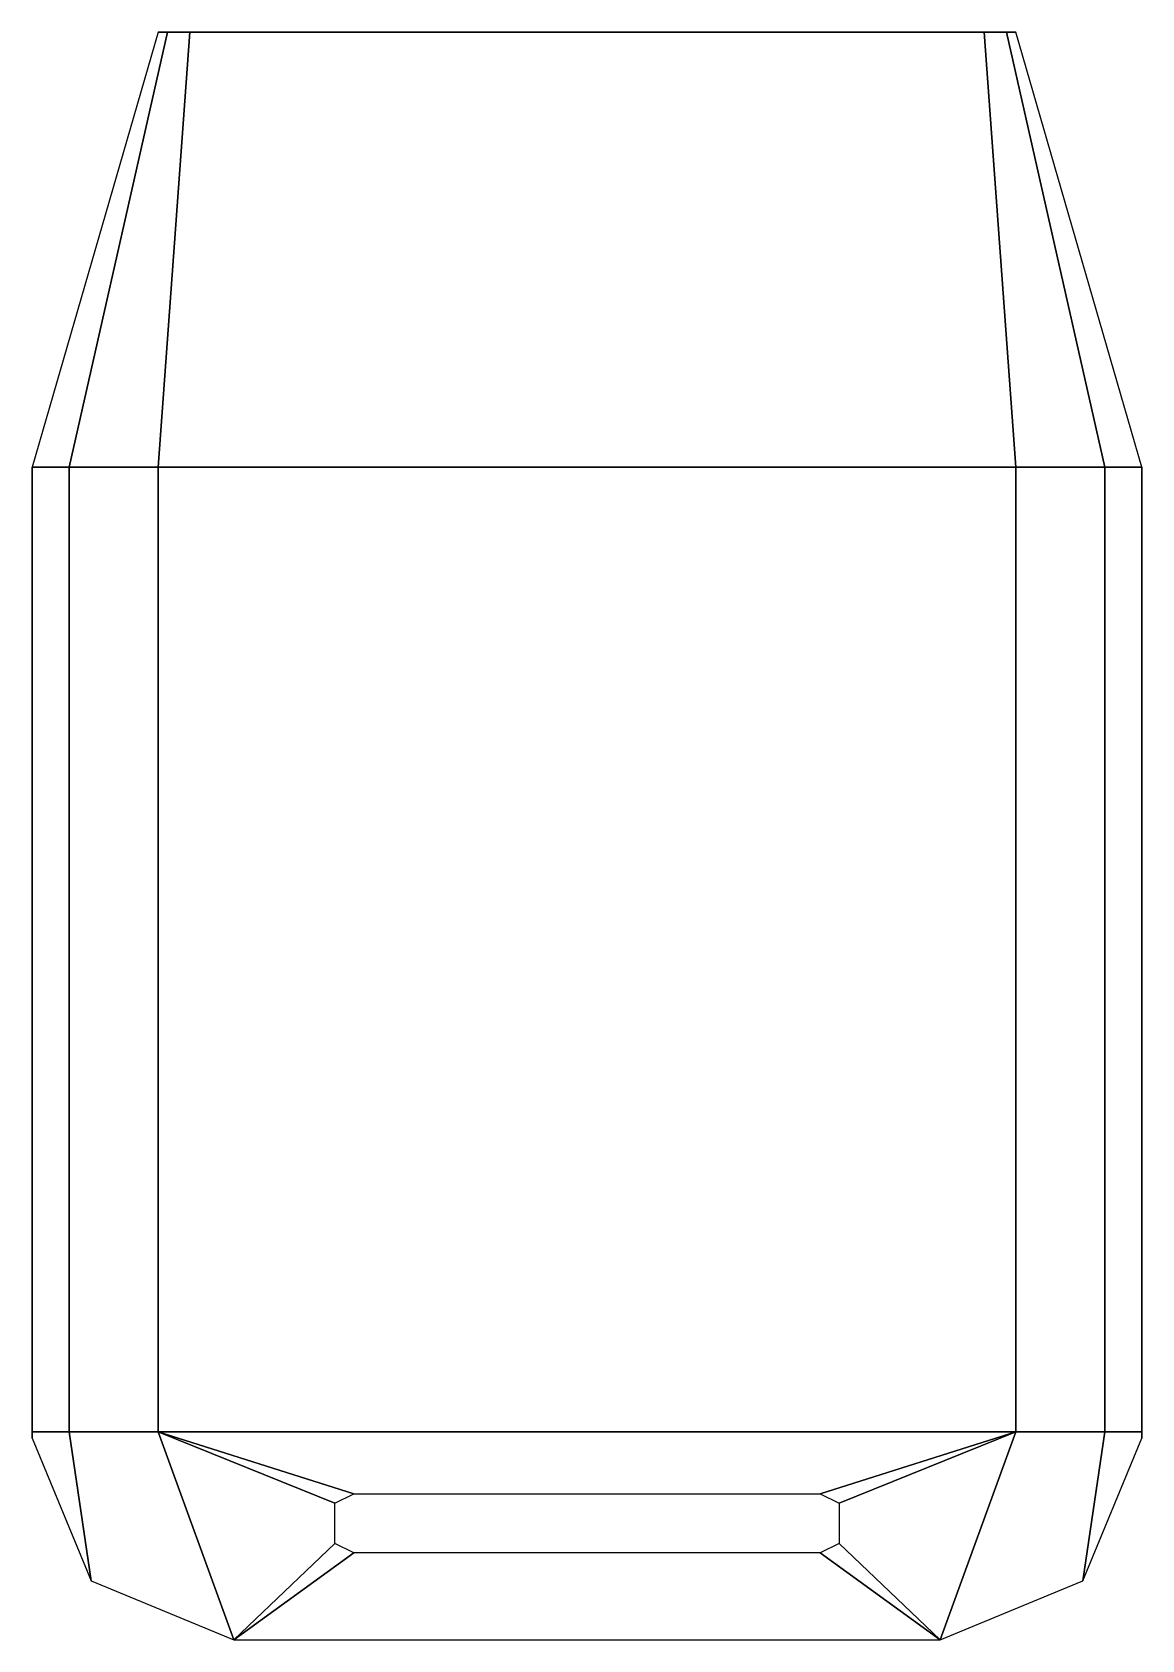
# Model space of a CAD drawing. Extents: x -0.88 to 0.88, y -1.94 to 0.61.
import ezdxf

# ---------------------------------------------------------------- set-up
doc = ezdxf.new("R2010")
doc.units = 0
doc.layers.add('TENT', color=4, linetype='CONTINUOUS')

msp = doc.modelspace()

# ---------------------------------------------------------------- linework, layer by layer
at = {"layer": 'TENT'}
for points in [[(-0.6654, 0.61, 1.7554), (-0.68, 0.61, 1.72), (-0.88, -0.08, 1.79), (-0.8214, -0.08, 1.9314)], [(-0.63, 0.61, 1.77), (-0.6654, 0.61, 1.7554), (-0.8214, -0.08, 1.9314), (-0.68, -0.08, 1.99)], [(0.68, 0.61, 1.72), (-0.68, 0.61, 1.72), (-0.6654, 0.61, 1.7554), (0.6654, 0.61, 1.7554)], [(0.63, 0.61, 1.77), (-0.63, 0.61, 1.77), (-0.68, -0.08, 1.99), (0.68, -0.08, 1.99)], [(0.6654, 0.61, 1.7554), (-0.6654, 0.61, 1.7554), (-0.63, 0.61, 1.77), (0.63, 0.61, 1.77)], [(0.6654, 0.61, 1.7554), (0.63, 0.61, 1.77), (0.68, -0.08, 1.99), (0.8214, -0.08, 1.9314)], [(0.68, 0.61, 1.72), (0.6654, 0.61, 1.7554), (0.8214, -0.08, 1.9314), (0.88, -0.08, 1.79)], [(-0.88, -0.08, 1.79), (-0.88, -0.68, 1.74), (-0.88, -1.0745, 1.74), (-0.88, -1.61, 1.79)], [(-0.8214, -0.08, 1.9314), (-0.88, -0.08, 1.79), (-0.88, -1.61, 1.79), (-0.8214, -1.61, 1.9314)], [(-0.88, -0.08, 1.79), (-0.88, -0.56, 1.32), (-0.88, -0.68, 1.37), (-0.88, -0.68, 1.74)], [(-0.68, -0.08, 1.99), (-0.8214, -0.08, 1.9314), (-0.8214, -1.61, 1.9314), (-0.68, -1.61, 1.99)], [(0.68, -0.08, 1.99), (-0.68, -0.08, 1.99), (-0.68, -1.61, 1.99), (0.68, -1.61, 1.99)], [(0.8214, -0.08, 1.9314), (0.68, -0.08, 1.99), (0.68, -1.61, 1.99), (0.8214, -1.61, 1.9314)], [(0.88, -0.08, 1.79), (0.8214, -0.08, 1.9314), (0.8214, -1.61, 1.9314), (0.88, -1.61, 1.79)], [(0.88, -0.68, 1.74), (0.88, -0.08, 1.79), (0.88, -1.61, 1.79), (0.88, -1.0745, 1.74)], [(0.88, -0.56, 1.32), (0.88, -0.08, 1.79), (0.88, -0.68, 1.74), (0.88, -0.68, 1.37)], [(-0.88, -0.68, 1.37), (-0.88, -0.56, 1.32), (-0.88, -1.62, 1.32), (-0.88, -1.2555, 1.37)], [(0.88, -0.56, 1.32), (0.88, -0.68, 1.37), (0.88, -1.2555, 1.37), (0.88, -1.62, 1.32)], [(-0.88, -1.61, 1.79), (-0.88, -1.0745, 1.74), (-0.88, -1.2555, 1.37), (-0.88, -1.62, 1.32)], [(0.88, -1.2555, 1.37), (0.88, -1.0745, 1.74), (0.88, -1.61, 1.79), (0.88, -1.62, 1.32)], [(-0.8214, -1.61, 1.9314), (-0.88, -1.61, 1.79), (-0.88, -1.62, 1.32), (-0.7863, -1.8463, 1.32)], [(-0.68, -1.61, 1.99), (-0.8214, -1.61, 1.9314), (-0.7863, -1.8463, 1.32), (-0.56, -1.94, 1.32)], [(-0.4, -1.7233, 1.76), (-0.68, -1.61, 1.99), (-0.56, -1.94, 1.32), (-0.4, -1.7873, 1.63)], [(0.68, -1.61, 1.99), (-0.68, -1.61, 1.99), (-0.37, -1.7085, 1.79), (0.37, -1.7085, 1.79)], [(-0.68, -1.61, 1.99), (-0.68, -1.61, 1.99), (-0.4, -1.7233, 1.76), (-0.37, -1.7085, 1.79)], [(0.68, -1.61, 1.99), (0.37, -1.7085, 1.79), (0.4, -1.7233, 1.76), (0.68, -1.61, 1.99)], [(0.68, -1.61, 1.99), (0.4, -1.7233, 1.76), (0.4, -1.7873, 1.63), (0.56, -1.94, 1.32)], [(0.8214, -1.61, 1.9314), (0.68, -1.61, 1.99), (0.56, -1.94, 1.32), (0.7863, -1.8463, 1.32)], [(0.88, -1.61, 1.79), (0.8214, -1.61, 1.9314), (0.7863, -1.8463, 1.32), (0.88, -1.62, 1.32)], [(-0.4, -1.7873, 1.63), (-0.56, -1.94, 1.32), (-0.56, -1.94, 1.32), (-0.37, -1.8021, 1.6)], [(0.37, -1.8021, 1.6), (-0.37, -1.8021, 1.6), (-0.56, -1.94, 1.32), (0.56, -1.94, 1.32)], [(0.56, -1.94, 1.32), (0.4, -1.7873, 1.63), (0.37, -1.8021, 1.6), (0.56, -1.94, 1.32)]]:
    msp.add_3dface(points, dxfattribs=at)

doc.saveas('drawing.dxf')
